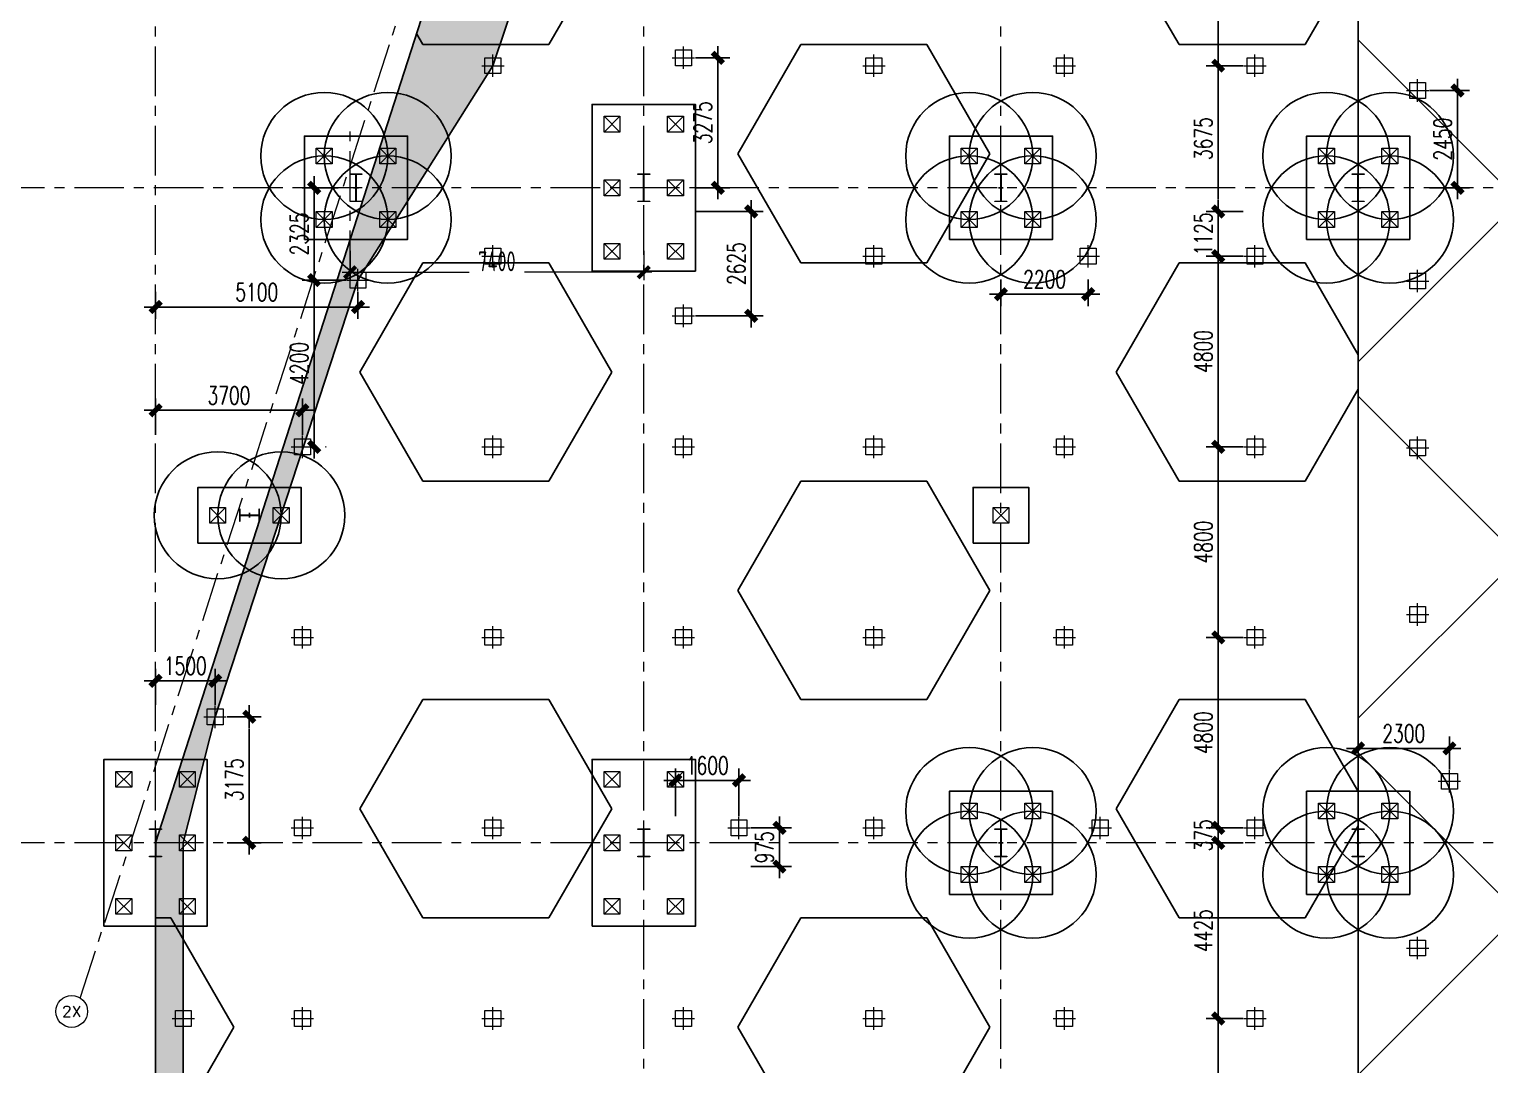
# Model space of a CAD drawing. Extents: x -1201378 to 2367219, y -619313 to 244905.
# Drawn here: x -543242 to -506441, y -53189 to -27105 of the extents above; entities that cross this region are included whole.
import ezdxf
from ezdxf.enums import TextEntityAlignment as Align

# ---------------------------------------------------------------- set-up
doc = ezdxf.new("R2010")
doc.units = 0
doc.header["$LTSCALE"] = 1000
doc.linetypes.add('CENTER', pattern=[2, 1.25, -0.25, 0.25, -0.25])
doc.layers.get('0').update_dxf_attribs({"linetype": 'CONTINUOUS'})
doc.layers.get('Defpoints').update_dxf_attribs({"linetype": 'CONTINUOUS'})
for name, color, linetype in [('Hatch-一般填充', 252, 'CONTINUOUS'), ('S-DIMZ', 115, 'CONTINUOUS'), ('S-DOTE1', 140, 'CENTER'), ('S-HATCH1-W', 252, 'CONTINUOUS'), ('S-SGJ', 21, 'CONTINUOUS')]:
    doc.layers.add(name, color=color, linetype=linetype)
for name, color, linetype, lineweight in [('S-axis', 111, 'CONTINUOUS', 0), ('S-col', 2, 'CONTINUOUS', 0), ('S-dim', 81, 'CONTINUOUS', 0), ('S-dote', 5, 'CENTER', 0), ('S-zhuang', 1, 'CONTINUOUS', 0)]:
    doc.layers.add(name, color=color, linetype=linetype, lineweight=lineweight)
doc.styles.add('_TCH_AXIS', font='COMPLEX', dxfattribs={"bigfont": 'GBCBIG'})
doc.styles.add('SS1', font='tj-romans1.shx', dxfattribs={"width": 0.7, "bigfont": 'tj-hztxt1.shx'})
doc.styles.add('TSSD_Dimension', font='tssdeng.shx', dxfattribs={"width": 0.7, "bigfont": 'hztxt.shx'})
doc.dimstyles.new('S-150-ARCHI', dxfattribs={"dimscale": 150, "dimtxt": 3, "dimasz": 2, "dimexe": 2, "dimexo": 2, "dimgap": 1, "dimtad": 1, "dimdec": 0, "dimzin": 0, "dimdsep": 46, "dimtxsty": 'SS1', "dimblk1": 'TT', "dimblk2": 'TT', "dimsah": 1, "dimcen": 1, "dimclrd": 256, "dimclre": 256, "dimclrt": 256, "dimadec": 0, "dimazin": 0, "dimtfac": 1, "dimtdec": 0, "dimtix": 1, "dimtmove": 2, "dimatfit": 0, "dimldrblk": 'TT', "dimfxl": 2, "dimtolj": 1, "dimtzin": 0, "dimarcsym": 0})
doc.dimstyles.new('TSSD_200_200', dxfattribs={"dimtxt": 500, "dimasz": 200, "dimexe": 200, "dimexo": 500, "dimgap": 200, "dimtad": 1, "dimdec": 0, "dimzin": 0, "dimdsep": 46, "dimtxsty": 'TSSD_Dimension', "dimblk": 'ARCHTICK', "dimcen": 0, "dimdle": 200, "dimclrt": 7, "dimadec": 0, "dimazin": 0, "dimtfac": 1, "dimtdec": 0, "dimtix": 1, "dimtmove": 2, "dimatfit": 3, "dimfxl": 1, "dimtolj": 1, "dimtzin": 0, "dimarcsym": 0})

# ---------------------------------------------------------------- blocks, each defined once
blk = doc.blocks.new('_ArchTick')
at = {"color": 0, "linetype": 'ByBlock', "const_width": 0.5}
blk.add_lwpolyline([(-0.71, -0.71), (0.71, 0.71)], dxfattribs=at)
blk = doc.blocks.new('*D116')
at = {"layer": 'Defpoints', "color": 0, "transparency": 16777216}
for p in [(-235158, -232188), (-227758, -232188), (-227758, -233226)]:
    blk.add_point(p, dxfattribs=at)
at = {"layer": 'S-axis', "color": 0, "lineweight": -2, "transparency": 16777216}
for p, q in [((-235158, -232688), (-235158, -233426)), ((-227758, -232688), (-227758, -233426)), ((-235358, -233226), (-232157, -233226)), ((-227558, -233226), (-230760, -233226))]:
    blk.add_line(p, q, dxfattribs=at)
at = {"layer": 'S-axis', "color": 0, "lineweight": -2, "transparency": 16777216, "xscale": 200, "yscale": 200, "zscale": 200, "rotation": 180}
blk.add_blockref('_ArchTick', (-235158, -233226), dxfattribs=at)
at = {"layer": 'S-axis', "color": 0, "lineweight": -2, "transparency": 16777216, "xscale": 200, "yscale": 200, "zscale": 200}
blk.add_blockref('_ArchTick', (-227758, -233226), dxfattribs=at)
at = {"layer": 'S-axis', "color": 7, "transparency": 16777216, "insert": (-231458, -232951), "char_height": 500, "attachment_point": 5, "style": 'TSSD_Dimension'}
blk.add_mtext('\\A1;7400', dxfattribs=at)
blk = doc.blocks.new('nt66')
at = {"layer": 'S-col'}
blk.add_lwpolyline([(-195790, 766820), (-195490, 766820), (-195490, 766808), (-195636, 766808), (-195636, 766132), (-195490, 766132), (-195490, 766120), (-195790, 766120), (-195790, 766132), (-195644, 766132), (-195644, 766808), (-195790, 766808)], close=True, dxfattribs=at)
blk = doc.blocks.new('33333')
for p in [(-84464, -93400), (-77214, -93400), (-68214, -93400), (-59214, -93400), (-89514, -109900), (-77214, -109900), (-68214, -109900), (-59214, -109900)]:
    blk.add_blockref('nt66', p)
blk = doc.blocks.new('地坪桩')
at = {"layer": 'S-zhuang'}
for p, q in [((174146, 162514), (174146, 163080)), ((173863, 162797), (174429, 162797))]:
    blk.add_line(p, q, dxfattribs=at)
blk.add_lwpolyline([(173946, 162597), (173946, 162997), (174346, 162997), (174346, 162597)], close=True, dxfattribs=at)
blk = doc.blocks.new('S-ZHUANG-400')
at = {"layer": 'S-zhuang'}
for p, q in [((200, -200), (-200, 200)), ((-200, -200), (200, 200))]:
    blk.add_line(p, q, dxfattribs=at)
blk.add_lwpolyline([(-200, 200), (200, 200), (200, -200), (-200, -200)], close=True, dxfattribs=at)
blk = doc.blocks.new('CT4')
at = {"layer": 'Defpoints'}
for centre in [(-100831, -168442), (-99231, -168442), (-100831, -170042), (-99231, -170042)]:
    blk.add_circle(centre, 1600, dxfattribs=at)
at = {"layer": 'S-DOTE1', "ltscale": 0.25}
for p, q in [((-99971, -169242), (-100091, -169242)), ((-100031, -169182), (-100031, -169302))]:
    blk.add_line(p, q, dxfattribs=at)
at = {"layer": 'S-HATCH1-W'}
blk.add_lwpolyline([(-101331, -170542), (-101331, -167942), (-98731, -167942), (-98731, -170542)], close=True, dxfattribs=at)
at = {"layer": 'S-zhuang', "rotation": 90.00000000000001}
for p in [(-100831, -168442), (-99231, -168442), (-100831, -170042), (-99231, -170042)]:
    blk.add_blockref('S-ZHUANG-400', p, dxfattribs=at)
blk = doc.blocks.new('CT2')
at = {"layer": 'Defpoints'}
for centre in [(-193625, -186366), (-193625, -187966)]:
    blk.add_circle(centre, 1600, dxfattribs=at)
at = {"layer": 'S-DOTE1', "ltscale": 0.25}
for p, q in [((-193565, -187166), (-193685, -187166)), ((-193625, -187226), (-193625, -187106))]:
    blk.add_line(p, q, dxfattribs=at)
at = {"layer": 'S-HATCH1-W'}
blk.add_lwpolyline([(-194325, -185866), (-192925, -185866), (-192925, -188466), (-194325, -188466)], close=True, dxfattribs=at)
at = {"layer": 'S-zhuang'}
for p in [(-193625, -186366), (-193625, -187966)]:
    blk.add_blockref('S-ZHUANG-400', p, dxfattribs=at)
blk = doc.blocks.new('CT1')
at = {"layer": 'S-HATCH1-W'}
blk.add_lwpolyline([(-91607, -249948), (-91607, -248548), (-90207, -248548), (-90207, -249948)], close=True, dxfattribs=at)
at = {"layer": 'S-zhuang', "rotation": 90.00000000000001}
blk.add_blockref('S-ZHUANG-400', (-90907, -249248), dxfattribs=at)
blk = doc.blocks.new('2#主楼桩')
at = {"layer": 'S-HATCH1-W'}
for points in [[(-1129058, -33198), (-1129058, -28998), (-1126458, -28998), (-1126458, -33198)], [(-1141358, -49698), (-1141358, -45498), (-1138758, -45498), (-1138758, -49698)], [(-1129058, -49698), (-1129058, -45498), (-1126458, -45498), (-1126458, -49698)]]:
    blk.add_lwpolyline(points, close=True, dxfattribs=at)
at = {"layer": 'S-zhuang'}
for name, p in [('CT4', (-1034977, 138144)), ('CT4', (-1018727, 138144)), ('CT4', (-1009727, 138144)), ('CT1', (-1027851, 209900)), ('CT4', (-1018727, 121644)), ('CT4', (-1009727, 121644))]:
    blk.add_blockref(name, p, dxfattribs=at)
for name, p, rotation in [('S-ZHUANG-400', (-1128558, -29498), 90.00000000000001), ('S-ZHUANG-400', (-1126958, -29498), 90.00000000000001), ('S-ZHUANG-400', (-1128558, -31098), 90.00000000000001), ('S-ZHUANG-400', (-1126958, -31098), 90.00000000000001), ('S-ZHUANG-400', (-1128558, -32698), 90.00000000000001), ('S-ZHUANG-400', (-1126958, -32698), 90.00000000000001), ('CT2', (-1324858, 154277), 90), ('S-ZHUANG-400', (-1140858, -45998), 90.00000000000001), ('S-ZHUANG-400', (-1139258, -45998), 90.00000000000001), ('S-ZHUANG-400', (-1128558, -45998), 90.00000000000001), ('S-ZHUANG-400', (-1126958, -45998), 90.00000000000001), ('S-ZHUANG-400', (-1140858, -47598), 90.00000000000001), ('S-ZHUANG-400', (-1139258, -47598), 90.00000000000001), ('S-ZHUANG-400', (-1128558, -47598), 90.00000000000001), ('S-ZHUANG-400', (-1126958, -47598), 90.00000000000001), ('S-ZHUANG-400', (-1140858, -49198), 90.00000000000001), ('S-ZHUANG-400', (-1139258, -49198), 90.00000000000001), ('S-ZHUANG-400', (-1128558, -49198), 90.00000000000001), ('S-ZHUANG-400', (-1126958, -49198), 90.00000000000001)]:
    blk.add_blockref(name, p, dxfattribs=dict(at, rotation=rotation))
blk = doc.blocks.new('TT')
blk.add_line((-0.97, 0), (0.97, 0))
at = {"const_width": 0.45}
blk.add_lwpolyline([(-0.44, -0.44), (0.44, 0.44)], dxfattribs=at)
blk = doc.blocks.new('*D3060')
at = {"layer": 'Defpoints', "color": 0, "transparency": 16777216}
for p in [(-513285, -52023), (-512358, -52023), (-512358, -56823)]:
    blk.add_point(p, dxfattribs=at)
at = {"layer": 'S-DIMZ', "lineweight": -2, "transparency": 16777216}
for p, q in [((-512658, -52023), (-513585, -52023)), ((-513285, -56523), (-513285, -52323)), ((-512658, -56823), (-513585, -56823))]:
    blk.add_line(p, q, dxfattribs=at)
at = {"layer": 'S-DIMZ', "lineweight": -2, "transparency": 16777216, "xscale": 300, "yscale": 300, "zscale": 300}
for p, rotation in [((-513285, -52023), 90), ((-513285, -56823), 270)]:
    blk.add_blockref('TT', p, dxfattribs=dict(at, rotation=rotation))
at = {"layer": 'S-DIMZ', "transparency": 16777216, "insert": (-513660, -54423), "char_height": 450, "attachment_point": 5, "rotation": 90, "style": 'SS1'}
blk.add_mtext('\\A1;4800', dxfattribs=at)
blk = doc.blocks.new('*D3061')
at = {"layer": 'Defpoints', "color": 0, "transparency": 16777216}
for p in [(-513285, -47598), (-512358, -47598), (-512358, -52023)]:
    blk.add_point(p, dxfattribs=at)
at = {"layer": 'S-DIMZ', "lineweight": -2, "transparency": 16777216}
for p, q in [((-512658, -47598), (-513585, -47598)), ((-513285, -51723), (-513285, -47898)), ((-512658, -52023), (-513585, -52023))]:
    blk.add_line(p, q, dxfattribs=at)
at = {"layer": 'S-DIMZ', "lineweight": -2, "transparency": 16777216, "xscale": 300, "yscale": 300, "zscale": 300}
for p, rotation in [((-513285, -47598), 90), ((-513285, -52023), 270)]:
    blk.add_blockref('TT', p, dxfattribs=dict(at, rotation=rotation))
at = {"layer": 'S-DIMZ', "transparency": 16777216, "insert": (-513660, -49811), "char_height": 450, "attachment_point": 5, "rotation": 90, "style": 'SS1'}
blk.add_mtext('\\A1;4425', dxfattribs=at)
blk = doc.blocks.new('*D3062')
at = {"layer": 'Defpoints', "color": 0, "transparency": 16777216}
for p in [(-513285, -47223), (-512358, -47223), (-512358, -47598)]:
    blk.add_point(p, dxfattribs=at)
at = {"layer": 'S-DIMZ', "lineweight": -2, "transparency": 16777216}
for p, q in [((-513285, -46923), (-513285, -46623)), ((-512658, -47223), (-513585, -47223)), ((-513285, -47598), (-513285, -47223)), ((-512658, -47598), (-513585, -47598)), ((-513285, -47898), (-513285, -48198))]:
    blk.add_line(p, q, dxfattribs=at)
at = {"layer": 'S-DIMZ', "lineweight": -2, "transparency": 16777216, "xscale": 300, "yscale": 300, "zscale": 300}
for p, rotation in [((-513285, -47223), 270), ((-513285, -47598), 90)]:
    blk.add_blockref('TT', p, dxfattribs=dict(at, rotation=rotation))
at = {"layer": 'S-DIMZ', "transparency": 16777216, "insert": (-513660, -47411), "char_height": 450, "attachment_point": 5, "rotation": 90, "style": 'SS1'}
blk.add_mtext('\\A1;375', dxfattribs=at)
blk = doc.blocks.new('*D3063')
at = {"layer": 'Defpoints', "color": 0, "transparency": 16777216}
for p in [(-513285, -42423), (-512358, -42423), (-512358, -47223)]:
    blk.add_point(p, dxfattribs=at)
at = {"layer": 'S-DIMZ', "lineweight": -2, "transparency": 16777216}
for p, q in [((-512658, -42423), (-513585, -42423)), ((-513285, -46923), (-513285, -42723)), ((-512658, -47223), (-513585, -47223))]:
    blk.add_line(p, q, dxfattribs=at)
at = {"layer": 'S-DIMZ', "lineweight": -2, "transparency": 16777216, "xscale": 300, "yscale": 300, "zscale": 300}
for p, rotation in [((-513285, -42423), 90), ((-513285, -47223), 270)]:
    blk.add_blockref('TT', p, dxfattribs=dict(at, rotation=rotation))
at = {"layer": 'S-DIMZ', "transparency": 16777216, "insert": (-513660, -44823), "char_height": 450, "attachment_point": 5, "rotation": 90, "style": 'SS1'}
blk.add_mtext('\\A1;4800', dxfattribs=at)
blk = doc.blocks.new('*D3064')
at = {"layer": 'Defpoints', "color": 0, "transparency": 16777216}
for p in [(-513285, -37623), (-512358, -37623), (-512358, -42423)]:
    blk.add_point(p, dxfattribs=at)
at = {"layer": 'S-DIMZ', "lineweight": -2, "transparency": 16777216}
for p, q in [((-512658, -37623), (-513585, -37623)), ((-513285, -42123), (-513285, -37923)), ((-512658, -42423), (-513585, -42423))]:
    blk.add_line(p, q, dxfattribs=at)
at = {"layer": 'S-DIMZ', "lineweight": -2, "transparency": 16777216, "xscale": 300, "yscale": 300, "zscale": 300}
for p, rotation in [((-513285, -37623), 90), ((-513285, -42423), 270)]:
    blk.add_blockref('TT', p, dxfattribs=dict(at, rotation=rotation))
at = {"layer": 'S-DIMZ', "transparency": 16777216, "insert": (-513660, -40023), "char_height": 450, "attachment_point": 5, "rotation": 90, "style": 'SS1'}
blk.add_mtext('\\A1;4800', dxfattribs=at)
blk = doc.blocks.new('*D3065')
at = {"layer": 'Defpoints', "color": 0, "transparency": 16777216}
for p in [(-513285, -32823), (-512358, -32823), (-512358, -37623)]:
    blk.add_point(p, dxfattribs=at)
at = {"layer": 'S-DIMZ', "lineweight": -2, "transparency": 16777216}
for p, q in [((-512658, -32823), (-513585, -32823)), ((-513285, -37323), (-513285, -33123)), ((-512658, -37623), (-513585, -37623))]:
    blk.add_line(p, q, dxfattribs=at)
at = {"layer": 'S-DIMZ', "lineweight": -2, "transparency": 16777216, "xscale": 300, "yscale": 300, "zscale": 300}
for p, rotation in [((-513285, -32823), 90), ((-513285, -37623), 270)]:
    blk.add_blockref('TT', p, dxfattribs=dict(at, rotation=rotation))
at = {"layer": 'S-DIMZ', "transparency": 16777216, "insert": (-513660, -35223), "char_height": 450, "attachment_point": 5, "rotation": 90, "style": 'SS1'}
blk.add_mtext('\\A1;4800', dxfattribs=at)
blk = doc.blocks.new('*D3066')
at = {"layer": 'Defpoints', "color": 0, "transparency": 16777216}
for p in [(-513285, -31698), (-512358, -31698), (-512358, -32823)]:
    blk.add_point(p, dxfattribs=at)
at = {"layer": 'S-DIMZ', "lineweight": -2, "transparency": 16777216}
for p, q in [((-513285, -31398), (-513285, -31098)), ((-512658, -31698), (-513585, -31698)), ((-513285, -32823), (-513285, -31698)), ((-512658, -32823), (-513585, -32823)), ((-513285, -33123), (-513285, -33423))]:
    blk.add_line(p, q, dxfattribs=at)
at = {"layer": 'S-DIMZ', "lineweight": -2, "transparency": 16777216, "xscale": 300, "yscale": 300, "zscale": 300}
for p, rotation in [((-513285, -31698), 270), ((-513285, -32823), 90)]:
    blk.add_blockref('TT', p, dxfattribs=dict(at, rotation=rotation))
at = {"layer": 'S-DIMZ', "transparency": 16777216, "insert": (-513660, -32261), "char_height": 450, "attachment_point": 5, "rotation": 90, "style": 'SS1'}
blk.add_mtext('\\A1;1125', dxfattribs=at)
blk = doc.blocks.new('*D3067')
at = {"layer": 'Defpoints', "color": 0, "transparency": 16777216}
for p in [(-513285, -28023), (-512358, -28023), (-512358, -31698)]:
    blk.add_point(p, dxfattribs=at)
at = {"layer": 'S-DIMZ', "lineweight": -2, "transparency": 16777216}
for p, q in [((-512658, -28023), (-513585, -28023)), ((-513285, -31398), (-513285, -28323)), ((-512658, -31698), (-513585, -31698))]:
    blk.add_line(p, q, dxfattribs=at)
at = {"layer": 'S-DIMZ', "lineweight": -2, "transparency": 16777216, "xscale": 300, "yscale": 300, "zscale": 300}
for p, rotation in [((-513285, -28023), 90), ((-513285, -31698), 270)]:
    blk.add_blockref('TT', p, dxfattribs=dict(at, rotation=rotation))
at = {"layer": 'S-DIMZ', "transparency": 16777216, "insert": (-513660, -29861), "char_height": 450, "attachment_point": 5, "rotation": 90, "style": 'SS1'}
blk.add_mtext('\\A1;3675', dxfattribs=at)
blk = doc.blocks.new('*D3068')
at = {"layer": 'Defpoints', "color": 0, "transparency": 16777216}
for p in [(-513285, -23223), (-512358, -23223), (-512358, -28023)]:
    blk.add_point(p, dxfattribs=at)
at = {"layer": 'S-DIMZ', "lineweight": -2, "transparency": 16777216}
for p, q in [((-512658, -23223), (-513585, -23223)), ((-513285, -27723), (-513285, -23523)), ((-512658, -28023), (-513585, -28023))]:
    blk.add_line(p, q, dxfattribs=at)
at = {"layer": 'S-DIMZ', "lineweight": -2, "transparency": 16777216, "xscale": 300, "yscale": 300, "zscale": 300}
for p, rotation in [((-513285, -23223), 90), ((-513285, -28023), 270)]:
    blk.add_blockref('TT', p, dxfattribs=dict(at, rotation=rotation))
at = {"layer": 'S-DIMZ', "transparency": 16777216, "insert": (-513660, -25623), "char_height": 450, "attachment_point": 5, "rotation": 90, "style": 'SS1'}
blk.add_mtext('\\A1;4800', dxfattribs=at)
blk = doc.blocks.new('*D3079')
at = {"layer": 'Defpoints', "color": 0, "transparency": 16777216}
for p in [(-526958, -46025), (-526958, -47223), (-525358, -47223)]:
    blk.add_point(p, dxfattribs=at)
at = {"layer": 'S-DIMZ', "lineweight": -2, "transparency": 16777216}
for p, q in [((-526958, -46923), (-526958, -45725)), ((-525358, -46923), (-525358, -45725)), ((-525658, -46025), (-526658, -46025))]:
    blk.add_line(p, q, dxfattribs=at)
at = {"layer": 'S-DIMZ', "lineweight": -2, "transparency": 16777216, "xscale": 300, "yscale": 300, "zscale": 300, "rotation": 180}
blk.add_blockref('TT', (-526958, -46025), dxfattribs=at)
at = {"layer": 'S-DIMZ', "lineweight": -2, "transparency": 16777216, "xscale": 300, "yscale": 300, "zscale": 300}
blk.add_blockref('TT', (-525358, -46025), dxfattribs=at)
at = {"layer": 'S-DIMZ', "transparency": 16777216, "insert": (-526158, -45650), "char_height": 450, "attachment_point": 5, "style": 'SS1'}
blk.add_mtext('\\A1;1600', dxfattribs=at)
blk = doc.blocks.new('*D3080')
at = {"layer": 'Defpoints', "color": 0, "transparency": 16777216}
for p in [(-525358, -47223), (-525358, -48198), (-524338, -48198)]:
    blk.add_point(p, dxfattribs=at)
at = {"layer": 'S-DIMZ', "lineweight": -2, "transparency": 16777216}
for p, q in [((-525058, -47223), (-524038, -47223)), ((-524338, -47523), (-524338, -47898)), ((-525058, -48198), (-524038, -48198))]:
    blk.add_line(p, q, dxfattribs=at)
at = {"layer": 'S-DIMZ', "lineweight": -2, "transparency": 16777216, "xscale": 300, "yscale": 300, "zscale": 300}
for p, rotation in [((-524338, -47223), 90), ((-524338, -48198), 270)]:
    blk.add_blockref('TT', p, dxfattribs=dict(at, rotation=rotation))
at = {"layer": 'S-DIMZ', "transparency": 16777216, "insert": (-524713, -47711), "char_height": 450, "attachment_point": 5, "rotation": 90, "style": 'SS1'}
blk.add_mtext('\\A1;975', dxfattribs=at)
blk = doc.blocks.new('*D3081')
at = {"layer": 'Defpoints', "color": 0, "transparency": 16777216}
for p in [(-526758, -31698), (-525051, -31698), (-526758, -34323)]:
    blk.add_point(p, dxfattribs=at)
at = {"layer": 'S-DIMZ', "lineweight": -2, "transparency": 16777216}
for p, q in [((-526458, -31698), (-524751, -31698)), ((-525051, -34023), (-525051, -31998)), ((-526458, -34323), (-524751, -34323))]:
    blk.add_line(p, q, dxfattribs=at)
at = {"layer": 'S-DIMZ', "lineweight": -2, "transparency": 16777216, "xscale": 300, "yscale": 300, "zscale": 300}
for p, rotation in [((-525051, -31698), 90), ((-525051, -34323), 270)]:
    blk.add_blockref('TT', p, dxfattribs=dict(at, rotation=rotation))
at = {"layer": 'S-DIMZ', "transparency": 16777216, "insert": (-525426, -33011), "char_height": 450, "attachment_point": 5, "rotation": 90, "style": 'SS1'}
blk.add_mtext('\\A1;2625', dxfattribs=at)
blk = doc.blocks.new('*D3211')
at = {"layer": 'Defpoints', "color": 0, "transparency": 16777216}
for p in [(-509758, -45219), (-509758, -46048), (-507458, -46048)]:
    blk.add_point(p, dxfattribs=at)
at = {"layer": 'S-DIMZ', "lineweight": -2, "transparency": 16777216}
for p, q in [((-509758, -45748), (-509758, -44919)), ((-507758, -45219), (-509458, -45219)), ((-507458, -45748), (-507458, -44919))]:
    blk.add_line(p, q, dxfattribs=at)
at = {"layer": 'S-DIMZ', "lineweight": -2, "transparency": 16777216, "xscale": 300, "yscale": 300, "zscale": 300, "rotation": 180}
blk.add_blockref('TT', (-509758, -45219), dxfattribs=at)
at = {"layer": 'S-DIMZ', "lineweight": -2, "transparency": 16777216, "xscale": 300, "yscale": 300, "zscale": 300}
blk.add_blockref('TT', (-507458, -45219), dxfattribs=at)
at = {"layer": 'S-DIMZ', "transparency": 16777216, "insert": (-508608, -44844), "char_height": 450, "attachment_point": 5, "style": 'SS1'}
blk.add_mtext('\\A1;2300', dxfattribs=at)
blk = doc.blocks.new('*D3235')
at = {"layer": 'Defpoints', "color": 0, "transparency": 16777216}
for p in [(-508258, -28648), (-508258, -31098), (-507255, -31098)]:
    blk.add_point(p, dxfattribs=at)
at = {"layer": 'S-DIMZ', "lineweight": -2, "transparency": 16777216}
for p, q in [((-507958, -28648), (-506955, -28648)), ((-507255, -28948), (-507255, -30798)), ((-507958, -31098), (-506955, -31098))]:
    blk.add_line(p, q, dxfattribs=at)
at = {"layer": 'S-DIMZ', "lineweight": -2, "transparency": 16777216, "xscale": 300, "yscale": 300, "zscale": 300}
for p, rotation in [((-507255, -28648), 90), ((-507255, -31098), 270)]:
    blk.add_blockref('TT', p, dxfattribs=dict(at, rotation=rotation))
at = {"layer": 'S-DIMZ', "transparency": 16777216, "insert": (-507630, -29873), "char_height": 450, "attachment_point": 5, "rotation": 90, "style": 'SS1'}
blk.add_mtext('\\A1;2450', dxfattribs=at)
blk = doc.blocks.new('*D3471')
at = {"layer": 'Defpoints', "color": 0, "transparency": 16777216}
for p in [(-518758, -33106), (-516558, -33106), (-518758, -33779)]:
    blk.add_point(p, dxfattribs=at)
at = {"layer": 'S-DIMZ', "lineweight": -2, "transparency": 16777216}
for p, q in [((-518758, -33406), (-518758, -34079)), ((-516558, -33406), (-516558, -34079)), ((-516858, -33779), (-518458, -33779))]:
    blk.add_line(p, q, dxfattribs=at)
at = {"layer": 'S-DIMZ', "lineweight": -2, "transparency": 16777216, "xscale": 300, "yscale": 300, "zscale": 300, "rotation": 180}
blk.add_blockref('TT', (-518758, -33779), dxfattribs=at)
at = {"layer": 'S-DIMZ', "lineweight": -2, "transparency": 16777216, "xscale": 300, "yscale": 300, "zscale": 300}
blk.add_blockref('TT', (-516558, -33779), dxfattribs=at)
at = {"layer": 'S-DIMZ', "transparency": 16777216, "insert": (-517658, -33404), "char_height": 450, "attachment_point": 5, "style": 'SS1'}
blk.add_mtext('\\A1;2200', dxfattribs=at)
blk = doc.blocks.new('*D3472')
at = {"layer": 'Defpoints', "color": 0, "transparency": 16777216}
for p in [(-526758, -27823), (-526758, -31098), (-525892, -31098)]:
    blk.add_point(p, dxfattribs=at)
at = {"layer": 'S-DIMZ', "lineweight": -2, "transparency": 16777216}
for p, q in [((-526458, -27823), (-525592, -27823)), ((-525892, -28123), (-525892, -30798)), ((-526458, -31098), (-525592, -31098))]:
    blk.add_line(p, q, dxfattribs=at)
at = {"layer": 'S-DIMZ', "lineweight": -2, "transparency": 16777216, "xscale": 300, "yscale": 300, "zscale": 300}
for p, rotation in [((-525892, -27823), 90), ((-525892, -31098), 270)]:
    blk.add_blockref('TT', p, dxfattribs=dict(at, rotation=rotation))
at = {"layer": 'S-DIMZ', "transparency": 16777216, "insert": (-526267, -29461), "char_height": 450, "attachment_point": 5, "rotation": 90, "style": 'SS1'}
blk.add_mtext('\\A1;3275', dxfattribs=at)
blk = doc.blocks.new('*D3483')
at = {"layer": 'Defpoints', "color": 0, "transparency": 16777216}
for p in [(-540058, -33423), (-534958, -33423), (-540058, -34102)]:
    blk.add_point(p, dxfattribs=at)
at = {"layer": 'S-DIMZ', "lineweight": -2, "transparency": 16777216}
for p, q in [((-540058, -33723), (-540058, -34402)), ((-534958, -33723), (-534958, -34402)), ((-535258, -34102), (-539758, -34102))]:
    blk.add_line(p, q, dxfattribs=at)
at = {"layer": 'S-DIMZ', "lineweight": -2, "transparency": 16777216, "xscale": 300, "yscale": 300, "zscale": 300, "rotation": 180}
blk.add_blockref('TT', (-540058, -34102), dxfattribs=at)
at = {"layer": 'S-DIMZ', "lineweight": -2, "transparency": 16777216, "xscale": 300, "yscale": 300, "zscale": 300}
blk.add_blockref('TT', (-534958, -34102), dxfattribs=at)
at = {"layer": 'S-DIMZ', "transparency": 16777216, "insert": (-537508, -33727), "char_height": 450, "attachment_point": 5, "style": 'SS1'}
blk.add_mtext('\\A1;5100', dxfattribs=at)
blk = doc.blocks.new('*D3484')
at = {"layer": 'Defpoints', "color": 0, "transparency": 16777216}
for p in [(-536063, -31098), (-535158, -31098), (-534958, -33423)]:
    blk.add_point(p, dxfattribs=at)
at = {"layer": 'S-DIMZ', "lineweight": -2, "transparency": 16777216}
for p, q in [((-535458, -31098), (-536363, -31098)), ((-536063, -33123), (-536063, -31398)), ((-535258, -33423), (-536363, -33423))]:
    blk.add_line(p, q, dxfattribs=at)
at = {"layer": 'S-DIMZ', "lineweight": -2, "transparency": 16777216, "xscale": 300, "yscale": 300, "zscale": 300}
for p, rotation in [((-536063, -31098), 90), ((-536063, -33423), 270)]:
    blk.add_blockref('TT', p, dxfattribs=dict(at, rotation=rotation))
at = {"layer": 'S-DIMZ', "transparency": 16777216, "insert": (-536438, -32261), "char_height": 450, "attachment_point": 5, "rotation": 90, "style": 'SS1'}
blk.add_mtext('\\A1;2325', dxfattribs=at)
blk = doc.blocks.new('*D3485')
at = {"layer": 'Defpoints', "color": 0, "transparency": 16777216}
for p in [(-540058, -36704), (-540058, -37623), (-536358, -37623)]:
    blk.add_point(p, dxfattribs=at)
at = {"layer": 'S-DIMZ', "lineweight": -2, "transparency": 16777216}
for p, q in [((-540058, -37323), (-540058, -36404)), ((-536358, -37323), (-536358, -36404)), ((-536658, -36704), (-539758, -36704))]:
    blk.add_line(p, q, dxfattribs=at)
at = {"layer": 'S-DIMZ', "lineweight": -2, "transparency": 16777216, "xscale": 300, "yscale": 300, "zscale": 300, "rotation": 180}
blk.add_blockref('TT', (-540058, -36704), dxfattribs=at)
at = {"layer": 'S-DIMZ', "lineweight": -2, "transparency": 16777216, "xscale": 300, "yscale": 300, "zscale": 300}
blk.add_blockref('TT', (-536358, -36704), dxfattribs=at)
at = {"layer": 'S-DIMZ', "transparency": 16777216, "insert": (-538208, -36329), "char_height": 450, "attachment_point": 5, "style": 'SS1'}
blk.add_mtext('\\A1;3700', dxfattribs=at)
blk = doc.blocks.new('*D3486')
at = {"layer": 'Defpoints', "color": 0, "transparency": 16777216}
for p in [(-534958, -33423), (-536076, -37623), (-536063, -37623)]:
    blk.add_point(p, dxfattribs=at)
at = {"layer": 'S-DIMZ', "lineweight": -2, "transparency": 16777216}
for p, q in [((-535258, -33423), (-536363, -33423)), ((-536063, -33723), (-536063, -37323)), ((-535776, -37623), (-535763, -37623))]:
    blk.add_line(p, q, dxfattribs=at)
at = {"layer": 'S-DIMZ', "lineweight": -2, "transparency": 16777216, "xscale": 300, "yscale": 300, "zscale": 300}
for p, rotation in [((-536063, -33423), 90), ((-536063, -37623), 270)]:
    blk.add_blockref('TT', p, dxfattribs=dict(at, rotation=rotation))
at = {"layer": 'S-DIMZ', "transparency": 16777216, "insert": (-536438, -35523), "char_height": 450, "attachment_point": 5, "rotation": 90, "style": 'SS1'}
blk.add_mtext('\\A1;4200', dxfattribs=at)
blk = doc.blocks.new('*D3496')
at = {"layer": 'Defpoints', "color": 0, "transparency": 16777216}
for p in [(-540058, -43517), (-540058, -44423), (-538558, -44423)]:
    blk.add_point(p, dxfattribs=at)
at = {"layer": 'S-DIMZ', "lineweight": -2, "transparency": 16777216}
for p, q in [((-540058, -44123), (-540058, -43217)), ((-538558, -44123), (-538558, -43217)), ((-538858, -43517), (-539758, -43517))]:
    blk.add_line(p, q, dxfattribs=at)
at = {"layer": 'S-DIMZ', "lineweight": -2, "transparency": 16777216, "xscale": 300, "yscale": 300, "zscale": 300, "rotation": 180}
blk.add_blockref('TT', (-540058, -43517), dxfattribs=at)
at = {"layer": 'S-DIMZ', "lineweight": -2, "transparency": 16777216, "xscale": 300, "yscale": 300, "zscale": 300}
blk.add_blockref('TT', (-538558, -43517), dxfattribs=at)
at = {"layer": 'S-DIMZ', "transparency": 16777216, "insert": (-539308, -43142), "char_height": 450, "attachment_point": 5, "style": 'SS1'}
blk.add_mtext('\\A1;1500', dxfattribs=at)
blk = doc.blocks.new('*D3497')
at = {"layer": 'Defpoints', "color": 0, "transparency": 16777216}
for p in [(-538558, -44423), (-538558, -47598), (-537698, -47598)]:
    blk.add_point(p, dxfattribs=at)
at = {"layer": 'S-DIMZ', "lineweight": -2, "transparency": 16777216}
for p, q in [((-538258, -44423), (-537398, -44423)), ((-537698, -44723), (-537698, -47298)), ((-538258, -47598), (-537398, -47598))]:
    blk.add_line(p, q, dxfattribs=at)
at = {"layer": 'S-DIMZ', "lineweight": -2, "transparency": 16777216, "xscale": 300, "yscale": 300, "zscale": 300}
for p, rotation in [((-537698, -44423), 90), ((-537698, -47598), 270)]:
    blk.add_blockref('TT', p, dxfattribs=dict(at, rotation=rotation))
at = {"layer": 'S-DIMZ', "transparency": 16777216, "insert": (-538073, -46011), "char_height": 450, "attachment_point": 5, "rotation": 90, "style": 'SS1'}
blk.add_mtext('\\A1;3175', dxfattribs=at)
blk = doc.blocks.new('2#轴网')
at = {"layer": 'S-axis'}
blk.add_circle((-242170.8, -251846.6), 400, dxfattribs=at)
at = {"layer": 'S-dote'}
for p, q in [((-240058.5, -270787), (-240058.5, -175198.2)), ((-227758.5, -270787), (-227758.5, -175298.2)), ((-218758.5, -270787), (-218758.5, -175298.2)), ((-209758.5, -270787), (-209758.5, -175298.2)), ((-235158.5, -233428.2), (-235158.5, -229638.2)), ((-74854.3, -231098.2), (-251154.3, -231098.2)), ((-74854.3, -247598.2), (-251154.3, -247598.2))]:
    blk.add_line(p, q, dxfattribs=at)
blk.add_lwpolyline([(-241957, -251508.6), (-218110.9, -178014.1)], dxfattribs=at)
at = {"layer": 'S-axis', "style": '_TCH_AXIS'}
blk.add_text('2X', height=270.86, dxfattribs=at).set_placement((-242415.9, -251982), (-241925.8, -251982), align=Align.FIT)
at = {"layer": 'S-axis'}
dim = blk.add_linear_dim(base=(-227758.5, -233225.7), p1=(-235158.5, -232188.2), p2=(-227758.5, -232188.2), angle=0, dimstyle='TSSD_200_200', dxfattribs=at)
dim.commit()
dim.dimension.update_dxf_attribs({"geometry": '*D116', "text_midpoint": (-231458.5, -232950.7), "dimtype": 161})

msp = doc.modelspace()

# ---------------------------------------------------------------- hatches: boundary and pattern name
at = {"layer": 'Hatch-一般填充'}
h = msp.add_hatch(dxfattribs=at)
h.set_pattern_fill('HEX', color=256, scale=1000)
h.set_pattern_definition([(0, (-600000, 0), (0, 5499.26), [3175, -6350]), (120, (-600000, 0), (-4762.5, -2749.63), [3175, -6350]), (60, (-596825, 0), (-4762.5, 2749.63), [3175, -6350])])
h.paths.add_polyline_path([(-518758.5, 10151.8), (-521421, 10151.8), (-540058.5, -47598.2), (-540058.5, -64098.2), (-509758.5, -64098.2), (-509758.5, 18401.8), (-518758.5, 18401.8)])
h = msp.add_hatch(dxfattribs=at)
h.set_pattern_fill('ANSI37', color=256, scale=2000)
h.set_pattern_definition([(45, (-600000, 0), (-4490.13, 4490.13), []), (135, (-600000, 0), (-4490.13, -4490.13), [])])
edge = h.paths.add_edge_path()
edge.add_line((-509758.5, 18401.8), (-509758.5, -64098.2))
edge.add_line((-509758.5, -64098.2), (-410758.5, -64098.2))
edge.add_line((-410758.5, -64098.2), (-410758.5, 18401.8))
edge.add_line((-410758.5, 18401.8), (-509758.5, 18401.8))
at = {"layer": 'S-SGJ'}
h = msp.add_hatch(dxfattribs=at)
h.set_pattern_fill('ANSI36', color=251, scale=50)
h.paths.add_polyline_path([(-509758.5, -64098.2), (-540058.5, -64098.2), (-540058.5, -47598.2), (-521421, 10151.8), (-518758.5, 10151.8), (-518758.5, 18401.8), (-383758.5, 18401.8), (-383758.5, -64098.2), (-385458.5, -64098.2), (-385458.5, 15651.8), (-410758.5, 15651.8), (-491458.5, 15651.8), (-499858.5, 15901.8), (-509758.5, 16251.8), (-509758.5, 17478.1), (-517158.5, 17478.1), (-517158.5, 15176.8), (-516958.5, 10376.8), (-521558.5, 5576.8), (-521858.5, 776.8), (-524958.5, -4023.2), (-526758.5, -8823.2), (-526758.5, -12123.2), (-529758.5, -18423.2), (-529958.5, -23246.8), (-531558.5, -28023.2), (-534958.5, -33423.2), (-538558.5, -44423.2), (-539358.5, -47598.2), (-539358.5, -63623.2), (-509758.5, -63623.2), (-509758.5, -63623.2)])

# ---------------------------------------------------------------- linework, layer by layer
at = {"layer": 'S-col'}
msp.add_lwpolyline([(-537441.4, -39498.2), (-537441.4, -39198.2), (-537453.4, -39198.2), (-537453.4, -39344.2), (-537929.4, -39344.2), (-537929.4, -39198.2), (-537941.4, -39198.2), (-537941.4, -39498.2), (-537929.4, -39498.2), (-537929.4, -39352.2), (-537453.4, -39352.2), (-537453.4, -39498.2)], close=True, dxfattribs=at)
at = {"layer": 'S-dim'}
for points in [[(-509758.5, 18401.8), (-518758.5, 18401.8), (-518758.5, 10151.8), (-521421, 10151.8), (-540058.5, -47598.2), (-540058.5, -64098.2), (-509758.5, -64098.2), (-509758.5, 18401.8)], [(-509758.5, 18401.8), (-509758.5, -64098.2), (-410758.5, -64098.2), (-410758.5, 18401.8), (-509758.5, 18401.8)]]:
    msp.add_lwpolyline(points, dxfattribs=at)
at = {"layer": 'S-SGJ'}
for points in [[(-509758.5, -64098.2), (-540058.5, -64098.2), (-540058.5, -47598.2), (-521421, 10151.8), (-518758.5, 10151.8), (-518758.5, 18401.8), (-383758.5, 18401.8)], [(-410758.5, 15651.8), (-491458.5, 15651.8), (-499858.5, 15901.8), (-509758.5, 16251.8), (-509758.5, 17478.1), (-517158.5, 17478.1), (-517158.5, 15176.8), (-516958.5, 10376.8), (-521558.5, 5576.8), (-521858.5, 776.8), (-524958.5, -4023.2), (-526758.5, -8823.2), (-526758.5, -12123.2), (-529758.5, -18423.2), (-529958.5, -23246.8), (-531558.5, -28023.2), (-534958.5, -33423.2), (-538558.5, -44423.2), (-539358.5, -47598.2), (-539358.5, -63623.2), (-509758.5, -63623.2), (-509758.5, -63623.2), (-509758.5, -64098.2)]]:
    msp.add_lwpolyline(points, dxfattribs=at)

# ---------------------------------------------------------------- block references
at = {"layer": 'S-axis'}
msp.add_blockref('2#轴网', (-300000, 200000), dxfattribs=at)
at = {"layer": 'S-col'}
for name, p in [('2#主楼桩', (600000, 0)), ('33333', (-254904.3, -704168.2))]:
    msp.add_blockref(name, p, dxfattribs=at)
at = {"layer": 'S-zhuang'}
for p in [(-700904.4, -190620.2), (-705704.4, -190820.2), (-696104.4, -190820.2), (-691304.4, -190820.2), (-686504.4, -190820.2), (-682404.4, -191445.2), (-705704.4, -195620.2), (-696104.4, -195620.2), (-690704.4, -195620.2), (-686504.4, -195620.2), (-709104.4, -196220.2), (-682404.4, -196245.2), (-700904.4, -197120.2), (-710504.4, -200420.2), (-705704.4, -200420.2), (-700904.4, -200420.2), (-696104.4, -200420.2), (-691304.4, -200420.2), (-686504.4, -200420.2), (-682404.4, -200445.2), (-682404.4, -204645.2), (-710504.4, -205220.2), (-705704.4, -205220.2), (-700904.4, -205220.2), (-696104.4, -205220.2), (-691304.4, -205220.2), (-686504.4, -205220.2), (-712704.4, -207220.2), (-681604.4, -208845.2), (-710504.4, -210020.2), (-705704.4, -210020.2), (-699504.4, -210020.2), (-696104.4, -210020.2), (-690404.4, -210020.2), (-686504.4, -210020.2), (-682404.4, -213045.2), (-713504.4, -214820.2), (-710504.4, -214820.2), (-705704.4, -214820.2), (-700904.4, -214820.2), (-696104.4, -214820.2), (-691304.4, -214820.2), (-686504.4, -214820.2)]:
    msp.add_blockref('地坪桩', p, dxfattribs=at)

# ---------------------------------------------------------------- dimensions: what is measured, and where the dimension line sits
at = {"layer": 'S-DIMZ'}
for base, p1, p2, picture, middle in [((-513285.1, -23223.2), (-512358.5, -28023.2), (-512358.5, -23223.2), '*D3068', (-513660.1, -25623.2)), ((-525891.9, -31098.2), (-526758.5, -27823.2), (-526758.5, -31098.2), '*D3472', (-526266.9, -29460.7)), ((-513285.1, -28023.2), (-512358.5, -31698.2), (-512358.5, -28023.2), '*D3067', (-513660.1, -29860.7)), ((-507255.3, -31098.2), (-508258.5, -28648.2), (-508258.5, -31098.2), '*D3235', (-507630.3, -29873.2)), ((-536062.9, -31098.2), (-534958.5, -33423.2), (-535158.5, -31098.2), '*D3484', (-536437.9, -32260.7)), ((-513285.1, -31698.2), (-512358.5, -32823.2), (-512358.5, -31698.2), '*D3066', (-513660.1, -32260.7)), ((-525050.8, -31698.2), (-526758.5, -34323.2), (-526758.5, -31698.2), '*D3081', (-525425.8, -33010.7)), ((-513285.1, -32823.2), (-512358.5, -37623.2), (-512358.5, -32823.2), '*D3065', (-513660.1, -35223.2)), ((-536062.9, -37623.2), (-534958.5, -33423.2), (-536075.6, -37623.2), '*D3486', (-536437.9, -35523.2)), ((-513285.1, -37623.2), (-512358.5, -42423.2), (-512358.5, -37623.2), '*D3064', (-513660.1, -40023.2)), ((-513285.1, -42423.2), (-512358.5, -47223.2), (-512358.5, -42423.2), '*D3063', (-513660.1, -44823.2)), ((-537697.5, -47598.2), (-538558.5, -44423.2), (-538558.5, -47598.2), '*D3497', (-538072.5, -46010.7)), ((-513285.1, -47223.2), (-512358.5, -47598.2), (-512358.5, -47223.2), '*D3062', (-513660.1, -47410.7)), ((-524337.6, -48198.2), (-525358.5, -47223.2), (-525358.5, -48198.2), '*D3080', (-524712.6, -47710.7)), ((-513285.1, -47598.2), (-512358.5, -52023.2), (-512358.5, -47598.2), '*D3061', (-513660.1, -49810.7)), ((-513285.1, -52023.2), (-512358.5, -56823.2), (-512358.5, -52023.2), '*D3060', (-513660.1, -54423.2))]:
    dim = msp.add_linear_dim(base=base, p1=p1, p2=p2, angle=90, dimstyle='S-150-ARCHI', dxfattribs=at)
    dim.commit()
    dim.dimension.update_dxf_attribs({"geometry": picture, "text_midpoint": middle})
for base, p1, p2, picture, middle in [((-518758.5, -33779.2), (-516558.5, -33106), (-518758.5, -33106), '*D3471', (-517658.5, -33404.2)), ((-540058.5, -34102.3), (-534958.5, -33423.2), (-540058.5, -33423.2), '*D3483', (-537508.5, -33727.3)), ((-540058.5, -36704.1), (-536358.5, -37623.2), (-540058.5, -37623.2), '*D3485', (-538208.5, -36329.1)), ((-540058.5, -43517.3), (-538558.5, -44423.2), (-540058.5, -44423.2), '*D3496', (-539308.5, -43142.3)), ((-509758.5, -45218.5), (-507458.5, -46048.2), (-509758.5, -46048.2), '*D3211', (-508608.5, -44843.5)), ((-526958.5, -46025.3), (-525358.5, -47223.2), (-526958.5, -47223.2), '*D3079', (-526158.5, -45650.3))]:
    dim = msp.add_linear_dim(base=base, p1=p1, p2=p2, dimstyle='S-150-ARCHI', dxfattribs=at)
    dim.commit()
    dim.dimension.update_dxf_attribs({"geometry": picture, "text_midpoint": middle})

doc.saveas('drawing.dxf')
